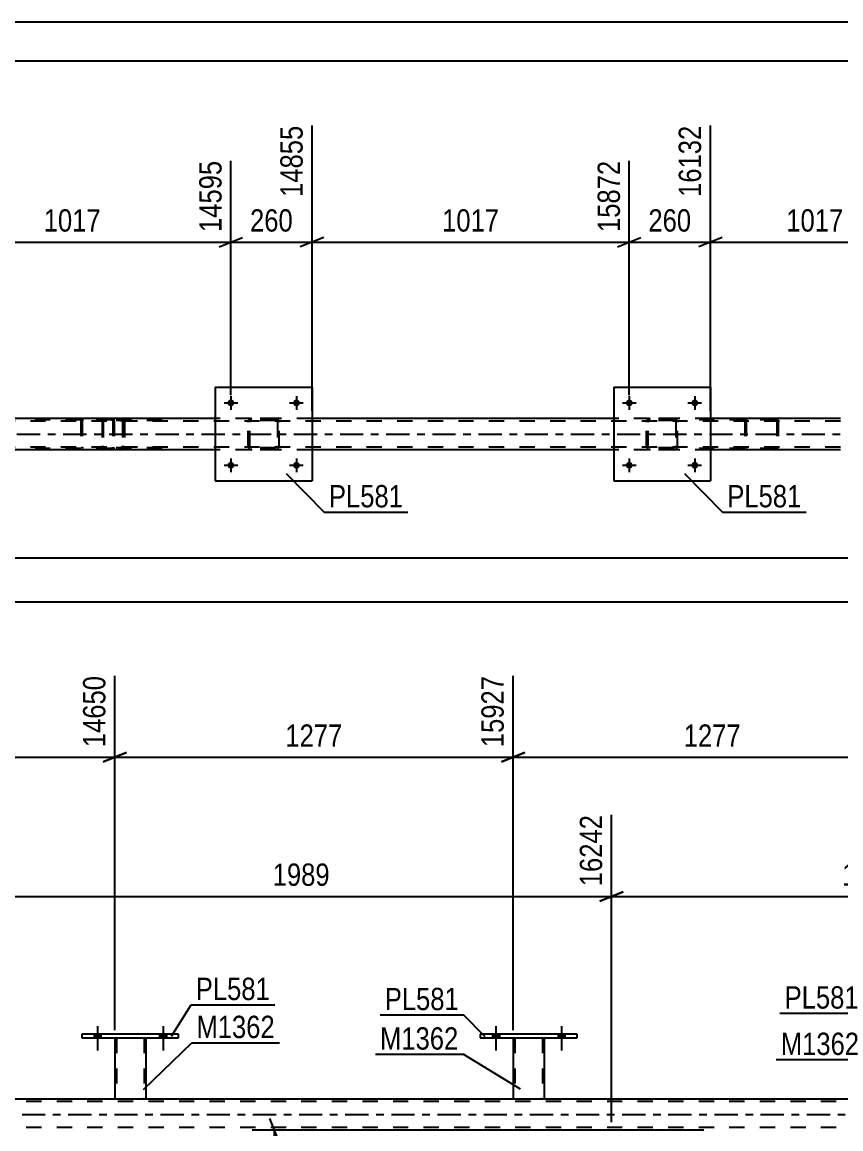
# Model space of a CAD drawing. Header units: millimetres. Extents: x 0 to 841, y 0 to 594.
# Drawn here: x 647.5 to 752.4, y 452 to 594 of the extents above; entities that cross this region are included whole.
import ezdxf

# ---------------------------------------------------------------- set-up
doc = ezdxf.new("R2010")
doc.units = ezdxf.units.MM
doc.linetypes.add('DXK_LINE_DOT2', pattern=[3.9198, 1.9599, -1.9599])
doc.linetypes.add('DXK_LINE_DOT3', pattern=[5.9187, 2.979, -0.9799, 0.9799, -0.9799])
doc.styles.add('Arial Narrow', font='ARIALN.TTF', dxfattribs={"height": 0.2})

# ---------------------------------------------------------------- blocks, each defined once
blk = doc.blocks.new('Unknown-318933943-1135')
at = {"color": 5, "linetype": 'Continuous'}
for p, q in [((841, 594), (0, 594)), ((836, 589), (5, 589))]:
    blk.add_line(p, q, dxfattribs=at)
blk = doc.blocks.new('Part-318933943-26305 - 26293')
at = {"color": 7, "linetype": 'DXK_LINE_DOT2'}
for p, q in [((658.91, 543.15), (649.1, 543.15)), ((658.91, 542.99), (649.1, 542.99)), ((655.02, 542.96), (655, 542.83)), ((655, 542.83), (655, 539.47)), ((655.17, 542.83), (655.18, 542.9)), ((655.17, 542.83), (655.17, 539.47)), ((655.18, 542.9), (655.22, 542.95)), ((655.34, 543.15), (655.21, 543.13)), ((655.22, 542.95), (655.27, 542.98)), ((655.27, 542.98), (655.34, 542.99)), ((659.04, 543.13), (658.91, 543.15)), ((658.91, 542.99), (658.98, 542.98)), ((658.98, 542.98), (659, 542.97)), ((659, 542.97), (659.03, 542.95)), ((659.03, 542.95), (659.07, 542.9)), ((659.07, 542.9), (659.08, 542.83)), ((659.08, 542.83), (659.08, 539.47)), ((659.25, 542.83), (659.23, 542.96)), ((659.25, 542.83), (659.25, 539.47)), ((658.91, 539.31), (649.1, 539.31)), ((658.91, 539.15), (649.1, 539.15)), ((655, 539.47), (655.02, 539.35)), ((655.18, 539.41), (655.17, 539.47)), ((655.22, 539.36), (655.18, 539.41)), ((655.21, 539.18), (655.34, 539.15)), ((655.27, 539.33), (655.22, 539.36)), ((655.34, 539.31), (655.27, 539.33)), ((658.91, 539.31), (658.98, 539.33)), ((658.91, 539.15), (659.04, 539.18)), ((658.98, 539.33), (659, 539.34)), ((659, 539.34), (659.03, 539.36)), ((659.07, 539.41), (659.03, 539.36)), ((659.08, 539.47), (659.07, 539.41)), ((659.23, 539.35), (659.25, 539.47))]:
    blk.add_line(p, q, dxfattribs=at)
for centre, start, end in [((655.32, 542.82), 110.7583, 155.68), ((658.93, 542.82), 24.32, 69.2417), ((658.93, 539.49), 290.7583, 335.68)]:
    blk.add_arc(centre, 0.331, start, end, dxfattribs=at)
blk = doc.blocks.new('Part-318933943-26306 - 26293')
at = {"color": 7, "linetype": 'DXK_LINE_DOT2'}
for p, q in [((657.73, 542.86), (657.71, 542.67)), ((657.71, 542.67), (657.71, 539.63)), ((657.79, 543.01), (657.73, 542.86)), ((657.87, 543.12), (657.79, 543.01)), ((657.84, 542.67), (657.85, 542.77)), ((657.84, 542.67), (657.84, 539.63)), ((657.85, 542.77), (657.88, 542.84)), ((657.98, 543.15), (657.87, 543.12)), ((657.88, 542.84), (657.93, 542.9)), ((657.93, 542.9), (657.98, 542.91)), ((665.41, 543.15), (657.98, 543.15)), ((665.41, 542.91), (657.98, 542.91)), ((659.25, 542.91), (659.25, 543.15)), ((660.26, 543.12), (660.07, 543.15)), ((660.07, 542.91), (660.16, 542.9)), ((660.16, 542.9), (660.25, 542.84)), ((660.25, 542.84), (660.3, 542.77)), ((660.3, 542.77), (660.32, 542.67)), ((660.32, 542.67), (660.32, 539.63)), ((660.54, 542.81), (660.53, 542.86)), ((660.57, 542.67), (660.54, 542.81)), ((660.57, 542.67), (660.57, 539.63)), ((657.71, 539.63), (657.73, 539.45)), ((657.85, 539.54), (657.84, 539.63)), ((657.88, 539.47), (657.85, 539.54)), ((660.3, 539.54), (660.25, 539.47)), ((660.3, 539.54), (660.31, 539.57)), ((660.31, 539.57), (660.32, 539.63)), ((660.53, 539.45), (660.56, 539.57)), ((660.56, 539.57), (660.57, 539.63)), ((657.73, 539.45), (657.79, 539.3)), ((657.79, 539.3), (657.87, 539.19)), ((657.87, 539.19), (657.98, 539.15)), ((657.93, 539.41), (657.88, 539.47)), ((657.98, 539.39), (657.93, 539.41)), ((665.41, 539.39), (657.98, 539.39)), ((665.41, 539.15), (657.98, 539.15)), ((659.25, 539.15), (659.25, 539.39)), ((660.16, 539.41), (660.07, 539.39)), ((660.07, 539.15), (660.26, 539.19)), ((660.25, 539.47), (660.16, 539.41))]:
    blk.add_line(p, q, dxfattribs=at)
for centre, start, end in [((660.08, 542.66), 23.8494, 68.8059), ((660.08, 539.65), 291.1941, 336.1506)]:
    blk.add_arc(centre, 0.492, start, end, dxfattribs=at)
blk = doc.blocks.new('Part-318933943-26307 - 26293')
at = {"color": 7, "linetype": 'DXK_LINE_DOT2'}
for p, q in [((744.05, 543.15), (734.24, 543.15)), ((744.05, 542.99), (734.24, 542.99)), ((740.16, 542.96), (740.13, 542.83)), ((740.13, 542.83), (740.13, 539.47)), ((740.3, 542.83), (740.31, 542.9)), ((740.3, 542.83), (740.3, 539.47)), ((740.31, 542.9), (740.35, 542.95)), ((740.47, 543.15), (740.34, 543.13)), ((740.35, 542.95), (740.41, 542.98)), ((740.41, 542.98), (740.47, 542.99)), ((744.18, 543.13), (744.05, 543.15)), ((744.05, 542.99), (744.11, 542.98)), ((744.11, 542.98), (744.14, 542.97)), ((744.14, 542.97), (744.17, 542.95)), ((744.17, 542.95), (744.2, 542.9)), ((744.2, 542.9), (744.22, 542.83)), ((744.22, 542.83), (744.22, 539.47)), ((744.39, 542.83), (744.36, 542.96)), ((744.39, 542.83), (744.39, 539.47)), ((744.05, 539.31), (734.24, 539.31)), ((744.05, 539.15), (734.24, 539.15)), ((740.13, 539.47), (740.16, 539.35)), ((740.31, 539.41), (740.3, 539.47)), ((740.35, 539.36), (740.31, 539.41)), ((740.34, 539.18), (740.47, 539.15)), ((740.41, 539.33), (740.35, 539.36)), ((740.47, 539.31), (740.41, 539.33)), ((744.05, 539.31), (744.11, 539.33)), ((744.05, 539.15), (744.18, 539.18)), ((744.11, 539.33), (744.14, 539.34)), ((744.14, 539.34), (744.17, 539.36)), ((744.2, 539.41), (744.17, 539.36)), ((744.22, 539.47), (744.2, 539.41)), ((744.36, 539.35), (744.39, 539.47))]:
    blk.add_line(p, q, dxfattribs=at)
for centre, start, end in [((740.46, 542.82), 110.7583, 155.68), ((744.06, 542.82), 24.32, 69.2417), ((744.06, 539.49), 290.7583, 335.68)]:
    blk.add_arc(centre, 0.331, start, end, dxfattribs=at)
blk = doc.blocks.new('Part-318933943-26308 - 26293')
at = {"color": 7, "linetype": 'DXK_LINE_DOT2'}
for p, q in [((752.39, 542.83), (90.44, 542.83)), ((684.63, 543.15), (672.23, 543.15)), ((735.71, 543.15), (723.31, 543.15)), ((752.39, 539.47), (90.44, 539.47)), ((684.63, 539.15), (672.23, 539.15)), ((735.71, 539.15), (723.31, 539.15))]:
    blk.add_line(p, q, dxfattribs=at)
at = {"color": 2, "linetype": 'Continuous'}
for p, q in [((672.23, 543.15), (633.55, 543.15)), ((723.31, 543.15), (684.63, 543.15)), ((752.39, 543.15), (735.71, 543.15)), ((672.23, 539.15), (633.55, 539.15)), ((723.31, 539.15), (684.63, 539.15)), ((752.39, 539.15), (735.71, 539.15))]:
    blk.add_line(p, q, dxfattribs=at)
at = {"color": 7, "linetype": 'DXK_LINE_DOT3'}
blk.add_line((90.44, 541.15), (752.39, 541.15), dxfattribs=at)
blk = doc.blocks.new('Part-318933943-26403 - 26293')
at = {"color": 7, "linetype": 'DXK_LINE_DOT2'}
for p, q in [((676.43, 542.67), (676.46, 542.86)), ((676.46, 542.86), (676.43, 542.67)), ((676.43, 539.63), (676.43, 542.67)), ((676.67, 542.67), (676.68, 542.77)), ((676.67, 539.63), (676.67, 542.67)), ((676.68, 542.77), (676.74, 542.84)), ((676.72, 543.12), (676.91, 543.15)), ((676.91, 543.15), (676.72, 543.12)), ((676.74, 542.84), (676.81, 542.9)), ((676.81, 542.9), (676.91, 542.91)), ((679.95, 543.15), (676.91, 543.15)), ((679.95, 542.91), (676.91, 542.91)), ((679.95, 543.15), (680.13, 543.12)), ((680.13, 543.12), (679.95, 543.15)), ((679.95, 542.91), (680.04, 542.9)), ((680.04, 542.9), (680.12, 542.84)), ((680.12, 542.84), (680.17, 542.77)), ((680.17, 542.77), (680.19, 542.67)), ((680.19, 542.67), (680.19, 539.63)), ((680.39, 542.86), (680.43, 542.67)), ((680.43, 542.67), (680.39, 542.86)), ((680.43, 539.63), (680.43, 542.67)), ((676.46, 539.45), (676.43, 539.63)), ((676.43, 539.63), (676.46, 539.45)), ((676.68, 539.54), (676.67, 539.63)), ((676.74, 539.46), (676.68, 539.54)), ((680.17, 539.54), (680.12, 539.46)), ((680.19, 539.63), (680.17, 539.54)), ((680.43, 539.63), (680.39, 539.45)), ((680.39, 539.45), (680.43, 539.63)), ((676.91, 539.15), (676.72, 539.19)), ((676.72, 539.19), (676.91, 539.15)), ((676.81, 539.41), (676.74, 539.46)), ((676.91, 539.39), (676.81, 539.41)), ((679.95, 539.39), (676.91, 539.39)), ((679.95, 539.15), (676.91, 539.15)), ((680.04, 539.41), (679.95, 539.39)), ((680.13, 539.19), (679.95, 539.15)), ((679.95, 539.15), (680.13, 539.19)), ((680.12, 539.46), (680.04, 539.41))]:
    blk.add_line(p, q, dxfattribs=at)
at = {"color": 7, "linetype": 'DXK_LINE_DOT3'}
blk.add_line((678.43, 541.15), (678.43, 541.15), dxfattribs=at)
at = {"color": 7, "linetype": 'DXK_LINE_DOT2'}
for centre, start, end in [((676.91, 542.67), 112.5, 157.5), ((676.91, 542.67), 112.5, 157.5), ((679.95, 542.67), 22.5, 67.5), ((679.95, 542.67), 22.5, 67.5), ((676.91, 539.63), 202.5, 247.5), ((676.91, 539.63), 202.5, 247.5), ((679.95, 539.63), 292.5, 337.5), ((679.95, 539.63), 292.5, 337.5)]:
    blk.add_arc(centre, 0.48, start, end, dxfattribs=at)
blk = doc.blocks.new('Part-318933943-26404 - 26293')
at = {"color": 2, "linetype": 'Continuous'}
for p, q in [((672.23, 547.15), (672.23, 535.15)), ((672.23, 547.15), (684.63, 547.15)), ((684.63, 547.15), (684.63, 535.15)), ((672.23, 535.15), (684.63, 535.15))]:
    blk.add_line(p, q, dxfattribs=at)
blk = doc.blocks.new('Part-318933943-26405 - 26293')
at = {"color": 7, "linetype": 'DXK_LINE_DOT2'}
for p, q in [((727.51, 542.67), (727.54, 542.86)), ((727.54, 542.86), (727.51, 542.67)), ((727.51, 539.63), (727.51, 542.67)), ((727.75, 542.67), (727.77, 542.77)), ((727.75, 539.63), (727.75, 542.67)), ((727.77, 542.77), (727.82, 542.84)), ((727.8, 543.12), (727.99, 543.15)), ((727.99, 543.15), (727.8, 543.12)), ((727.82, 542.84), (727.9, 542.9)), ((727.9, 542.9), (727.99, 542.91)), ((731.03, 543.15), (727.99, 543.15)), ((731.03, 542.91), (727.99, 542.91)), ((731.03, 543.15), (731.21, 543.12)), ((731.21, 543.12), (731.03, 543.15)), ((731.03, 542.91), (731.12, 542.9)), ((731.12, 542.9), (731.2, 542.84)), ((731.2, 542.84), (731.25, 542.77)), ((731.25, 542.77), (731.27, 542.67)), ((731.27, 542.67), (731.27, 539.63)), ((731.47, 542.86), (731.51, 542.67)), ((731.51, 542.67), (731.47, 542.86)), ((731.51, 539.63), (731.51, 542.67)), ((727.54, 539.45), (727.51, 539.63)), ((727.51, 539.63), (727.54, 539.45)), ((727.77, 539.54), (727.75, 539.63)), ((727.82, 539.46), (727.77, 539.54)), ((731.25, 539.54), (731.2, 539.46)), ((731.27, 539.63), (731.25, 539.54)), ((731.51, 539.63), (731.47, 539.45)), ((731.47, 539.45), (731.51, 539.63)), ((727.99, 539.15), (727.8, 539.19)), ((727.8, 539.19), (727.99, 539.15)), ((727.9, 539.41), (727.82, 539.46)), ((727.99, 539.39), (727.9, 539.41)), ((731.03, 539.39), (727.99, 539.39)), ((731.03, 539.15), (727.99, 539.15)), ((731.12, 539.41), (731.03, 539.39)), ((731.21, 539.19), (731.03, 539.15)), ((731.03, 539.15), (731.21, 539.19)), ((731.2, 539.46), (731.12, 539.41))]:
    blk.add_line(p, q, dxfattribs=at)
at = {"color": 7, "linetype": 'DXK_LINE_DOT3'}
blk.add_line((729.51, 541.15), (729.51, 541.15), dxfattribs=at)
at = {"color": 7, "linetype": 'DXK_LINE_DOT2'}
for centre, start, end in [((727.99, 542.67), 112.5, 157.5), ((727.99, 542.67), 112.5, 157.5), ((731.03, 542.67), 22.5, 67.5), ((731.03, 542.67), 22.5, 67.5), ((727.99, 539.63), 202.5, 247.5), ((727.99, 539.63), 202.5, 247.5), ((731.03, 539.63), 292.5, 337.5), ((731.03, 539.63), 292.5, 337.5)]:
    blk.add_arc(centre, 0.48, start, end, dxfattribs=at)
blk = doc.blocks.new('Part-318933943-26406 - 26293')
at = {"color": 2, "linetype": 'Continuous'}
for p, q in [((723.31, 547.15), (723.31, 535.15)), ((723.31, 547.15), (735.71, 547.15)), ((735.71, 547.15), (735.71, 535.15)), ((723.31, 535.15), (735.71, 535.15))]:
    blk.add_line(p, q, dxfattribs=at)
blk = doc.blocks.new('Bolt-318933943-26442 - 26293')
at = {"linetype": 'Continuous'}
for points in [[(674.67, 537.15, -1), (673.79, 537.15, -1)], [(683.07, 537.15, -1), (682.19, 537.15, -1)]]:
    blk.add_hatch(color=1, dxfattribs=at).paths.add_polyline_path(points)
at = {"color": 1, "linetype": 'Continuous'}
for p, q in [((673.35, 537.15), (675.11, 537.15)), ((674.23, 538.03), (674.23, 536.27)), ((681.75, 537.15), (683.51, 537.15)), ((682.63, 538.03), (682.63, 536.27))]:
    blk.add_line(p, q, dxfattribs=at)
blk = doc.blocks.new('Bolt-318933943-26443 - 26293')
at = {"linetype": 'Continuous'}
for points in [[(674.67, 545.15, -1), (673.79, 545.15, -1)], [(683.07, 545.15, -1), (682.19, 545.15, -1)]]:
    blk.add_hatch(color=1, dxfattribs=at).paths.add_polyline_path(points)
at = {"color": 1, "linetype": 'Continuous'}
for p, q in [((674.23, 546.03), (674.23, 544.27)), ((682.63, 546.03), (682.63, 544.27)), ((673.35, 545.15), (675.11, 545.15)), ((681.75, 545.15), (683.51, 545.15))]:
    blk.add_line(p, q, dxfattribs=at)
blk = doc.blocks.new('Bolt-318933943-26444 - 26293')
at = {"linetype": 'Continuous'}
for points in [[(725.75, 537.15, -1), (724.87, 537.15, -1)], [(734.15, 537.15, -1), (733.27, 537.15, -1)]]:
    blk.add_hatch(color=1, dxfattribs=at).paths.add_polyline_path(points)
at = {"color": 1, "linetype": 'Continuous'}
for p, q in [((724.43, 537.15), (726.19, 537.15)), ((725.31, 538.03), (725.31, 536.27)), ((732.83, 537.15), (734.59, 537.15)), ((733.71, 538.03), (733.71, 536.27))]:
    blk.add_line(p, q, dxfattribs=at)
blk = doc.blocks.new('Bolt-318933943-26445 - 26293')
at = {"linetype": 'Continuous'}
for points in [[(725.75, 545.15, -1), (724.87, 545.15, -1)], [(734.15, 545.15, -1), (733.27, 545.15, -1)]]:
    blk.add_hatch(color=1, dxfattribs=at).paths.add_polyline_path(points)
at = {"color": 1, "linetype": 'Continuous'}
for p, q in [((725.31, 546.03), (725.31, 544.27)), ((733.71, 546.03), (733.71, 544.27)), ((724.43, 545.15), (726.19, 545.15)), ((732.83, 545.15), (734.59, 545.15))]:
    blk.add_line(p, q, dxfattribs=at)
blk = doc.blocks.new('Part-318933943-4970 - 4933')
at = {"color": 2, "linetype": 'Continuous'}
for p, q in [((710.41, 463.7), (710.41, 455.86)), ((714.41, 463.7), (714.41, 455.86)), ((710.41, 455.86), (714.41, 455.86))]:
    blk.add_line(p, q, dxfattribs=at)
at = {"color": 7, "linetype": 'DXK_LINE_DOT2'}
for p, q in [((710.41, 463.7), (714.41, 463.7)), ((710.41, 463.7), (710.41, 463.7)), ((710.41, 463.7), (710.41, 463.7)), ((710.65, 463.7), (710.65, 455.86)), ((714.17, 463.7), (714.17, 455.86)), ((714.41, 463.7), (714.41, 463.7)), ((714.41, 463.7), (714.41, 463.7)), ((714.15, 455.86), (714.11, 455.86)), ((714.11, 455.86), (714.15, 455.86)), ((714.17, 455.86), (714.15, 455.86)), ((714.15, 455.86), (714.17, 455.86))]:
    blk.add_line(p, q, dxfattribs=at)
blk = doc.blocks.new('Part-318933943-4975 - 4933')
at = {"color": 2, "linetype": 'Continuous'}
for p, q in [((706.21, 464.18), (706.21, 463.7)), ((718.61, 464.18), (706.21, 464.18)), ((706.21, 463.7), (718.61, 463.7)), ((718.61, 463.7), (718.61, 464.18))]:
    blk.add_line(p, q, dxfattribs=at)
blk = doc.blocks.new('Part-318933943-5062 - 4933')
at = {"color": 2, "linetype": 'Continuous'}
for p, q in [((655.13, 464.18), (655.13, 463.7)), ((667.53, 464.18), (655.13, 464.18)), ((655.13, 463.7), (667.53, 463.7)), ((667.53, 463.7), (667.53, 464.18))]:
    blk.add_line(p, q, dxfattribs=at)
blk = doc.blocks.new('Bolt-318933943-5169 - 4933')
at = {"linetype": 'Continuous'}
for points in [[(656.69, 463.7), (657.57, 463.7), (657.57, 464.18), (656.69, 464.18)], [(665.09, 463.7), (665.97, 463.7), (665.97, 464.18), (665.09, 464.18)]]:
    blk.add_hatch(color=1, dxfattribs=at).paths.add_polyline_path(points)
at = {"color": 1, "linetype": 'Continuous'}
for p, q in [((657.13, 465.18), (657.13, 462.06)), ((665.53, 465.18), (665.53, 462.06)), ((656.69, 464.18), (656.69, 463.7)), ((657.57, 464.18), (657.57, 463.7)), ((665.09, 464.18), (665.09, 463.7)), ((665.97, 464.18), (665.97, 463.7))]:
    blk.add_line(p, q, dxfattribs=at)
blk = doc.blocks.new('Bolt-318933943-5118 - 4933')
at = {"linetype": 'Continuous'}
for points in [[(707.77, 463.7), (708.65, 463.7), (708.65, 464.18), (707.77, 464.18)], [(716.17, 463.7), (717.05, 463.7), (717.05, 464.18), (716.17, 464.18)]]:
    blk.add_hatch(color=1, dxfattribs=at).paths.add_polyline_path(points)
at = {"color": 1, "linetype": 'Continuous'}
for p, q in [((708.21, 465.18), (708.21, 462.06)), ((716.61, 465.18), (716.61, 462.06)), ((707.77, 464.18), (707.77, 463.7)), ((708.65, 464.18), (708.65, 463.7)), ((716.17, 464.18), (716.17, 463.7)), ((717.05, 464.18), (717.05, 463.7))]:
    blk.add_line(p, q, dxfattribs=at)
blk = doc.blocks.new('Bolt-318933943-5136 - 4933')
at = {"linetype": 'Continuous'}
for points in [[(707.77, 463.7), (708.65, 463.7), (708.65, 464.18), (707.77, 464.18)], [(716.17, 463.7), (717.05, 463.7), (717.05, 464.18), (716.17, 464.18)]]:
    blk.add_hatch(color=1, dxfattribs=at).paths.add_polyline_path(points)
at = {"color": 1, "linetype": 'Continuous'}
for p, q in [((708.21, 465.18), (708.21, 462.06)), ((716.61, 465.18), (716.61, 462.06)), ((707.77, 464.18), (707.77, 463.7)), ((708.65, 464.18), (708.65, 463.7)), ((716.17, 464.18), (716.17, 463.7)), ((717.05, 464.18), (717.05, 463.7))]:
    blk.add_line(p, q, dxfattribs=at)
blk = doc.blocks.new('Bolt-318933943-5170 - 4933')
at = {"linetype": 'Continuous'}
for points in [[(656.69, 463.7), (657.57, 463.7), (657.57, 464.18), (656.69, 464.18)], [(665.09, 463.7), (665.97, 463.7), (665.97, 464.18), (665.09, 464.18)]]:
    blk.add_hatch(color=1, dxfattribs=at).paths.add_polyline_path(points)
at = {"color": 1, "linetype": 'Continuous'}
for p, q in [((657.13, 465.18), (657.13, 462.06)), ((665.53, 465.18), (665.53, 462.06)), ((656.69, 464.18), (656.69, 463.7)), ((657.57, 464.18), (657.57, 463.7)), ((665.09, 464.18), (665.09, 463.7)), ((665.97, 464.18), (665.97, 463.7))]:
    blk.add_line(p, q, dxfattribs=at)
blk = doc.blocks.new('Part-318933943-5234 - 4933')
at = {"color": 2, "linetype": 'Continuous'}
for p, q in [((659.33, 463.7), (659.33, 455.86)), ((663.33, 463.7), (663.33, 455.86)), ((659.33, 455.86), (663.33, 455.86))]:
    blk.add_line(p, q, dxfattribs=at)
at = {"color": 7, "linetype": 'DXK_LINE_DOT2'}
for p, q in [((659.33, 463.7), (663.33, 463.7)), ((659.33, 463.7), (659.33, 463.7)), ((659.33, 463.7), (659.33, 463.7)), ((659.57, 463.7), (659.57, 455.86)), ((663.09, 463.7), (663.09, 455.86)), ((663.33, 463.7), (663.33, 463.7)), ((663.33, 463.7), (663.33, 463.7)), ((663.07, 455.86), (663.03, 455.86)), ((663.03, 455.86), (663.07, 455.86)), ((663.09, 455.86), (663.07, 455.86)), ((663.07, 455.86), (663.09, 455.86))]:
    blk.add_line(p, q, dxfattribs=at)
blk = doc.blocks.new('Part-318933943-5313 - 4933')
at = {"color": 2, "linetype": 'Continuous'}
blk.add_line((73.34, 455.86), (779.29, 455.86), dxfattribs=at)
at = {"color": 7, "linetype": 'DXK_LINE_DOT2'}
for p, q in [((779.29, 455.54), (73.34, 455.54)), ((779.29, 452.18), (73.34, 452.18))]:
    blk.add_line(p, q, dxfattribs=at)
at = {"color": 7, "linetype": 'DXK_LINE_DOT3'}
blk.add_line((73.34, 453.86), (779.29, 453.86), dxfattribs=at)
blk = doc.blocks.new('StraightDimension-318933943-28447 - 26293')
at = {"color": 7, "linetype": 'Continuous'}
blk.add_line((89.8, 519.63), (790.15, 519.63), dxfattribs=at)
blk = doc.blocks.new('StraightDimension-318933943-28401 - 26293')
at = {"color": 7, "linetype": 'Continuous'}
blk.add_line((90.44, 525.27), (789.51, 525.27), dxfattribs=at)
blk = doc.blocks.new('StraightDimension-318933943-27736 - 26293')
at = {"color": 7, "linetype": 'Continuous'}
for p, q in [((684.63, 544.15), (684.63, 580.72)), ((674.23, 546.15), (674.23, 576.22)), ((672.73, 565.18), (675.73, 566.38)), ((674.23, 565.78), (684.63, 565.78)), ((686.13, 566.38), (683.13, 565.18))]:
    blk.add_line(p, q, dxfattribs=at)
at = {"color": 0}
blk.add_wipeout([(682.77, 566.53), (682.77, 570.73), (676.08, 570.73), (676.08, 566.53)], dxfattribs=at)
at = {"color": 3, "style": 'Arial Narrow'}
blk.add_text('260', height=2.863, dxfattribs=at).set_placement((676.68, 567.13))
at = {"color": 0, "linetype": 'Continuous'}
blk.add_wipeout([(684.03, 581.32), (679.83, 581.32), (679.83, 570.98), (684.03, 570.98)], dxfattribs=at)
at = {"color": 3, "linetype": 'Continuous', "style": 'Arial Narrow'}
blk.add_text('14855', height=2.863, rotation=90.0002, dxfattribs=at).set_placement((683.43, 571.58))
blk = doc.blocks.new('StraightDimension-318933943-27733 - 26293')
at = {"color": 7, "linetype": 'Continuous'}
for p, q in [((735.71, 544.15), (735.71, 580.72)), ((762.49, 546.15), (762.49, 576.22)), ((737.21, 566.38), (734.21, 565.18)), ((735.71, 565.78), (762.49, 565.78)), ((760.99, 565.18), (763.99, 566.38))]:
    blk.add_line(p, q, dxfattribs=at)
at = {"color": 0}
blk.add_wipeout([(753.35, 566.53), (753.35, 570.73), (744.84, 570.73), (744.84, 566.53)], dxfattribs=at)
at = {"color": 3, "style": 'Arial Narrow'}
blk.add_text('1017', height=2.863, dxfattribs=at).set_placement((745.44, 567.13))
at = {"color": 0, "linetype": 'Continuous'}
blk.add_wipeout([(761.89, 576.82), (757.69, 576.82), (757.69, 566.48), (761.89, 566.48)], dxfattribs=at)
at = {"color": 3, "linetype": 'Continuous', "style": 'Arial Narrow'}
blk.add_text('17149', height=2.863, rotation=90.0002, dxfattribs=at).set_placement((761.29, 567.08))
blk = doc.blocks.new('StraightDimension-318933943-27734 - 26293')
at = {"color": 7, "linetype": 'Continuous'}
for p, q in [((735.71, 544.15), (735.71, 580.72)), ((725.31, 546.15), (725.31, 576.22)), ((723.81, 565.18), (726.81, 566.38)), ((725.31, 565.78), (735.71, 565.78)), ((737.21, 566.38), (734.21, 565.18))]:
    blk.add_line(p, q, dxfattribs=at)
at = {"color": 0}
blk.add_wipeout([(733.85, 566.53), (733.85, 570.73), (727.16, 570.73), (727.16, 566.53)], dxfattribs=at)
at = {"color": 3, "style": 'Arial Narrow'}
blk.add_text('260', height=2.863, dxfattribs=at).set_placement((727.76, 567.13))
at = {"color": 0, "linetype": 'Continuous'}
blk.add_wipeout([(735.11, 581.32), (730.91, 581.32), (730.91, 570.98), (735.11, 570.98)], dxfattribs=at)
at = {"color": 3, "linetype": 'Continuous', "style": 'Arial Narrow'}
blk.add_text('16132', height=2.863, rotation=90.0002, dxfattribs=at).set_placement((734.51, 571.58))
blk = doc.blocks.new('StraightDimension-318933943-27735 - 26293')
at = {"color": 7, "linetype": 'Continuous'}
for p, q in [((684.63, 544.15), (684.63, 580.72)), ((725.31, 546.15), (725.31, 576.22)), ((686.13, 566.38), (683.13, 565.18)), ((684.63, 565.78), (725.31, 565.78)), ((723.81, 565.18), (726.81, 566.38))]:
    blk.add_line(p, q, dxfattribs=at)
at = {"color": 0}
blk.add_wipeout([(709.22, 566.53), (709.22, 570.73), (700.71, 570.73), (700.71, 566.53)], dxfattribs=at)
at = {"color": 3, "style": 'Arial Narrow'}
blk.add_text('1017', height=2.863, dxfattribs=at).set_placement((701.31, 567.13))
at = {"color": 0, "linetype": 'Continuous'}
blk.add_wipeout([(724.71, 576.82), (720.51, 576.82), (720.51, 566.48), (724.71, 566.48)], dxfattribs=at)
at = {"color": 3, "linetype": 'Continuous', "style": 'Arial Narrow'}
blk.add_text('15872', height=2.863, rotation=90.0002, dxfattribs=at).set_placement((724.11, 567.08))
blk = doc.blocks.new('StraightDimension-318933943-27737 - 26293')
at = {"color": 7, "linetype": 'Continuous'}
for p, q in [((633.55, 544.15), (633.55, 580.72)), ((674.23, 546.15), (674.23, 576.22)), ((635.05, 566.38), (632.05, 565.18)), ((633.55, 565.78), (674.23, 565.78)), ((672.73, 565.18), (675.73, 566.38))]:
    blk.add_line(p, q, dxfattribs=at)
at = {"color": 0}
blk.add_wipeout([(658.14, 566.53), (658.14, 570.73), (649.63, 570.73), (649.63, 566.53)], dxfattribs=at)
at = {"color": 3, "style": 'Arial Narrow'}
blk.add_text('1017', height=2.863, dxfattribs=at).set_placement((650.23, 567.13))
at = {"color": 0, "linetype": 'Continuous'}
blk.add_wipeout([(673.63, 576.82), (669.43, 576.82), (669.43, 566.48), (673.63, 566.48)], dxfattribs=at)
at = {"color": 3, "linetype": 'Continuous', "style": 'Arial Narrow'}
blk.add_text('14595', height=2.863, rotation=90.0002, dxfattribs=at).set_placement((673.03, 567.08))
blk = doc.blocks.new('StraightDimension-318933943-28977 - 4933')
at = {"color": 7, "linetype": 'Continuous'}
for p, q in [((643.47, 452.86), (643.47, 496.79)), ((723.03, 452.86), (723.03, 492.29)), ((644.97, 482.45), (641.97, 481.25)), ((643.47, 481.85), (723.03, 481.85)), ((721.53, 481.25), (724.53, 482.45))]:
    blk.add_line(p, q, dxfattribs=at)
at = {"color": 0}
blk.add_wipeout([(687.51, 482.6), (687.51, 486.8), (678.99, 486.8), (678.99, 482.6)], dxfattribs=at)
at = {"color": 3, "style": 'Arial Narrow'}
blk.add_text('1989', height=2.863, dxfattribs=at).set_placement((679.59, 483.2))
at = {"color": 0, "linetype": 'Continuous'}
blk.add_wipeout([(722.43, 492.89), (718.23, 492.89), (718.23, 482.55), (722.43, 482.55)], dxfattribs=at)
at = {"color": 3, "linetype": 'Continuous', "style": 'Arial Narrow'}
blk.add_text('16242', height=2.863, rotation=90.0002, dxfattribs=at).set_placement((721.83, 483.15))
blk = doc.blocks.new('StraightDimension-318933943-28818 - 4933')
at = {"color": 7, "linetype": 'Continuous'}
for p, q in [((608.25, 464.7), (608.25, 510.13)), ((659.33, 464.7), (659.33, 510.13)), ((609.75, 500.29), (606.75, 499.09)), ((657.83, 499.09), (660.83, 500.29)), ((608.25, 499.69), (659.33, 499.69))]:
    blk.add_line(p, q, dxfattribs=at)
at = {"color": 0}
blk.add_wipeout([(638.04, 500.44), (638.04, 504.64), (629.53, 504.64), (629.53, 500.44)], dxfattribs=at)
at = {"color": 3, "style": 'Arial Narrow'}
blk.add_text('1277', height=2.863, dxfattribs=at).set_placement((630.13, 501.04))
at = {"color": 0, "linetype": 'Continuous'}
blk.add_wipeout([(658.73, 510.73), (654.53, 510.73), (654.53, 500.39), (658.73, 500.39)], dxfattribs=at)
at = {"color": 3, "linetype": 'Continuous', "style": 'Arial Narrow'}
blk.add_text('14650', height=2.863, rotation=90.0002, dxfattribs=at).set_placement((658.13, 500.99))
blk = doc.blocks.new('StraightDimension-318933943-28816 - 4933')
at = {"color": 7, "linetype": 'Continuous'}
for p, q in [((710.41, 464.7), (710.41, 510.13)), ((761.49, 464.7), (761.49, 510.13)), ((711.91, 500.29), (708.91, 499.09)), ((759.99, 499.09), (762.99, 500.29)), ((710.41, 499.69), (761.49, 499.69))]:
    blk.add_line(p, q, dxfattribs=at)
at = {"color": 0}
blk.add_wipeout([(740.2, 500.44), (740.2, 504.64), (731.69, 504.64), (731.69, 500.44)], dxfattribs=at)
at = {"color": 3, "style": 'Arial Narrow'}
blk.add_text('1277', height=2.863, dxfattribs=at).set_placement((732.29, 501.04))
at = {"color": 0, "linetype": 'Continuous'}
blk.add_wipeout([(760.89, 510.73), (756.69, 510.73), (756.69, 500.39), (760.89, 500.39)], dxfattribs=at)
at = {"color": 3, "linetype": 'Continuous', "style": 'Arial Narrow'}
blk.add_text('17204', height=2.863, rotation=90.0002, dxfattribs=at).set_placement((760.29, 500.99))
blk = doc.blocks.new('StraightDimension-318933943-5428 - 4933')
at = {"color": 7, "linetype": 'Continuous'}
for p, q in [((680.42, 450.36), (679.22, 453.36)), ((734.88, 451.86), (676.97, 451.86)), ((679.82, 330.64), (679.82, 451.86)), ((679.22, 332.14), (680.42, 329.14)), ((706.63, 330.64), (676.97, 330.64))]:
    blk.add_line(p, q, dxfattribs=at)
at = {"color": 0}
blk.add_wipeout([(679.07, 395.51), (674.87, 395.51), (674.87, 386.99), (679.07, 386.99)], dxfattribs=at)
at = {"color": 3, "style": 'Arial Narrow'}
blk.add_text('3031', height=2.863, rotation=90.0002, dxfattribs=at).set_placement((678.47, 387.6))
blk = doc.blocks.new('StraightDimension-318933943-5720 - 4933')
at = {"color": 7, "linetype": 'Continuous'}
for p, q in [((808.55, 452.36), (807.35, 455.36)), ((790.51, 453.86), (810.35, 453.86)), ((807.95, 328), (807.95, 453.86)), ((807.35, 329.5), (808.55, 326.5)), ((738.37, 328), (810.35, 328))]:
    blk.add_line(p, q, dxfattribs=at)
at = {"color": 0}
blk.add_wipeout([(807.2, 395.19), (803, 395.19), (803, 386.67), (807.2, 386.67)], dxfattribs=at)
at = {"color": 3, "style": 'Arial Narrow'}
blk.add_text('3147', height=2.863, rotation=90.0002, dxfattribs=at).set_placement((806.6, 387.28))
blk = doc.blocks.new('StraightDimension-318933943-28817 - 4933')
at = {"color": 7, "linetype": 'Continuous'}
for p, q in [((659.33, 464.7), (659.33, 510.13)), ((710.41, 464.7), (710.41, 510.13)), ((660.83, 500.29), (657.83, 499.09)), ((708.91, 499.09), (711.91, 500.29)), ((659.33, 499.69), (710.41, 499.69))]:
    blk.add_line(p, q, dxfattribs=at)
at = {"color": 0}
blk.add_wipeout([(689.12, 500.44), (689.12, 504.64), (680.61, 504.64), (680.61, 500.44)], dxfattribs=at)
at = {"color": 3, "style": 'Arial Narrow'}
blk.add_text('1277', height=2.863, dxfattribs=at).set_placement((681.21, 501.04))
at = {"color": 0, "linetype": 'Continuous'}
blk.add_wipeout([(709.81, 510.73), (705.61, 510.73), (705.61, 500.39), (709.81, 500.39)], dxfattribs=at)
at = {"color": 3, "linetype": 'Continuous', "style": 'Arial Narrow'}
blk.add_text('15927', height=2.863, rotation=90.0002, dxfattribs=at).set_placement((709.21, 500.99))
blk = doc.blocks.new('StraightDimension-318933943-28976 - 4933')
at = {"color": 7, "linetype": 'Continuous'}
for p, q in [((723.03, 452.86), (723.03, 492.29)), ((789.51, 456.86), (789.51, 492.29)), ((724.53, 482.45), (721.53, 481.25)), ((723.03, 481.85), (789.51, 481.85)), ((788.01, 481.25), (791.01, 482.45))]:
    blk.add_line(p, q, dxfattribs=at)
at = {"color": 0}
blk.add_wipeout([(760.53, 482.6), (760.53, 486.8), (752.01, 486.8), (752.01, 482.6)], dxfattribs=at)
at = {"color": 3, "style": 'Arial Narrow'}
blk.add_text('1780', height=2.863, dxfattribs=at).set_placement((752.61, 483.2))
at = {"color": 0, "linetype": 'Continuous'}
blk.add_wipeout([(788.91, 492.89), (784.71, 492.89), (784.71, 482.55), (788.91, 482.55)], dxfattribs=at)
at = {"color": 3, "linetype": 'Continuous', "style": 'Arial Narrow'}
blk.add_text('18022', height=2.863, rotation=90.0002, dxfattribs=at).set_placement((788.31, 483.15))
blk = doc.blocks.new('Mark-318933943-28490 - 26293')
at = {"color": 0}
blk.add_wipeout([(696.3, 531.75), (696.3, 534.75), (686.8, 534.75), (686.8, 531.75)], dxfattribs=at)
blk.add_wipeout([(696.3, 531.75), (696.3, 534.75), (686.8, 534.75), (686.8, 531.75)], dxfattribs=at)
at = {"color": 30, "linetype": 'Continuous'}
for p, q in [((681.31, 536.08), (686.2, 531.15)), ((686.2, 531.15), (696.9, 531.15))]:
    blk.add_line(p, q, dxfattribs=at)
at = {"color": 3, "style": 'Arial Narrow'}
blk.add_text('PL581', height=2.863, dxfattribs=at).set_placement((686.8, 531.75))
blk = doc.blocks.new('Mark-318933943-28493 - 26293')
at = {"color": 0}
blk.add_wipeout([(747.38, 531.75), (747.38, 534.75), (737.88, 534.75), (737.88, 531.75)], dxfattribs=at)
blk.add_wipeout([(747.38, 531.75), (747.38, 534.75), (737.88, 534.75), (737.88, 531.75)], dxfattribs=at)
at = {"color": 30, "linetype": 'Continuous'}
for p, q in [((732.39, 536.08), (737.28, 531.15)), ((737.28, 531.15), (747.98, 531.15))]:
    blk.add_line(p, q, dxfattribs=at)
at = {"color": 3, "style": 'Arial Narrow'}
blk.add_text('PL581', height=2.863, dxfattribs=at).set_placement((737.88, 531.75))
blk = doc.blocks.new('Mark-318933943-5064 - 4933')
at = {"color": 0}
blk.add_wipeout([(754.73, 467.45), (754.73, 470.45), (745.23, 470.45), (745.23, 467.45)], dxfattribs=at)
blk.add_wipeout([(754.73, 467.45), (754.73, 470.45), (745.23, 470.45), (745.23, 467.45)], dxfattribs=at)
at = {"color": 30, "linetype": 'Continuous'}
for p in [(744.63, 466.85), (758.28, 464.1)]:
    blk.add_line(p, (755.33, 466.85), dxfattribs=at)
at = {"color": 3, "style": 'Arial Narrow'}
blk.add_text('PL581', height=2.863, dxfattribs=at).set_placement((745.23, 467.45))
blk = doc.blocks.new('Mark-318933943-4966 - 4933')
at = {"color": 0}
blk.add_wipeout([(703.4, 462.19), (703.4, 465.19), (693.35, 465.19), (693.35, 462.19)], dxfattribs=at)
blk.add_wipeout([(703.4, 462.19), (703.4, 465.19), (693.35, 465.19), (693.35, 462.19)], dxfattribs=at)
at = {"color": 30, "linetype": 'Continuous'}
for p in [(692.75, 461.59), (711.34, 457.11)]:
    blk.add_line(p, (704, 461.59), dxfattribs=at)
at = {"color": 3, "style": 'Arial Narrow'}
blk.add_text('M1362', height=2.863, dxfattribs=at).set_placement((693.35, 462.19))
blk = doc.blocks.new('Mark-318933943-4971 - 4933')
at = {"color": 0}
blk.add_wipeout([(703.47, 467.25), (703.47, 470.25), (693.96, 470.25), (693.96, 467.25)], dxfattribs=at)
blk.add_wipeout([(703.47, 467.25), (703.47, 470.25), (693.96, 470.25), (693.96, 467.25)], dxfattribs=at)
at = {"color": 30, "linetype": 'Continuous'}
for p in [(693.36, 466.65), (706.84, 463.83)]:
    blk.add_line(p, (704.07, 466.65), dxfattribs=at)
at = {"color": 3, "style": 'Arial Narrow'}
blk.add_text('PL581', height=2.863, dxfattribs=at).set_placement((693.96, 467.25))
blk = doc.blocks.new('Mark-318933943-5058 - 4933')
at = {"color": 0}
blk.add_wipeout([(679.24, 468.55), (679.24, 471.55), (669.73, 471.55), (669.73, 468.55)], dxfattribs=at)
blk.add_wipeout([(679.24, 468.55), (679.24, 471.55), (669.73, 471.55), (669.73, 468.55)], dxfattribs=at)
at = {"color": 30, "linetype": 'Continuous'}
for p, q in [((666.62, 463.92), (669.13, 467.95)), ((669.13, 467.95), (679.84, 467.95))]:
    blk.add_line(p, q, dxfattribs=at)
at = {"color": 3, "style": 'Arial Narrow'}
blk.add_text('PL581', height=2.863, dxfattribs=at).set_placement((669.73, 468.55))
blk = doc.blocks.new('Mark-318933943-5162 - 4933')
at = {"color": 0}
blk.add_wipeout([(754.79, 461.5), (754.79, 464.5), (744.74, 464.5), (744.74, 461.5)], dxfattribs=at)
blk.add_wipeout([(754.79, 461.5), (754.79, 464.5), (744.74, 464.5), (744.74, 461.5)], dxfattribs=at)
at = {"color": 30, "linetype": 'Continuous'}
for p in [(744.14, 460.9), (762.91, 457.68)]:
    blk.add_line(p, (755.39, 460.9), dxfattribs=at)
at = {"color": 3, "style": 'Arial Narrow'}
blk.add_text('M1362', height=2.863, dxfattribs=at).set_placement((744.74, 461.5))
blk = doc.blocks.new('Mark-318933943-5230 - 4933')
at = {"color": 0}
blk.add_wipeout([(679.86, 463.67), (679.86, 466.67), (669.81, 466.67), (669.81, 463.67)], dxfattribs=at)
blk.add_wipeout([(679.86, 463.67), (679.86, 466.67), (669.81, 466.67), (669.81, 463.67)], dxfattribs=at)
at = {"color": 30, "linetype": 'Continuous'}
for p, q in [((663, 457.06), (669.21, 463.07)), ((669.21, 463.07), (680.46, 463.07))]:
    blk.add_line(p, q, dxfattribs=at)
at = {"color": 3, "style": 'Arial Narrow'}
blk.add_text('M1362', height=2.863, dxfattribs=at).set_placement((669.81, 463.67))

msp = doc.modelspace()

# ---------------------------------------------------------------- block references
for name in ['Unknown-318933943-1135', 'Part-318933943-26404 - 26293', 'Part-318933943-26406 - 26293', 'Bolt-318933943-26443 - 26293', 'Bolt-318933943-26445 - 26293', 'Part-318933943-26308 - 26293', 'Part-318933943-26305 - 26293', 'Part-318933943-26306 - 26293', 'Part-318933943-26403 - 26293', 'Part-318933943-26405 - 26293', 'Part-318933943-26307 - 26293', 'Bolt-318933943-26442 - 26293', 'Bolt-318933943-26444 - 26293', 'Bolt-318933943-5169 - 4933', 'Bolt-318933943-5170 - 4933', 'Bolt-318933943-5118 - 4933', 'Bolt-318933943-5136 - 4933', 'Part-318933943-5062 - 4933', 'Part-318933943-5234 - 4933', 'Part-318933943-4975 - 4933', 'Part-318933943-4970 - 4933', 'Part-318933943-5313 - 4933']:
    msp.add_blockref(name, (0, 0))

# ---------------------------------------------------------------- next in the draw order: block references
for name in ['StraightDimension-318933943-27736 - 26293', 'StraightDimension-318933943-27733 - 26293', 'StraightDimension-318933943-28447 - 26293', 'StraightDimension-318933943-28977 - 4933', 'StraightDimension-318933943-5720 - 4933']:
    msp.add_blockref(name, (0, 0))

# ---------------------------------------------------------------- next in the draw order: block references
for name in ['StraightDimension-318933943-27737 - 26293', 'StraightDimension-318933943-27734 - 26293', 'StraightDimension-318933943-28401 - 26293', 'StraightDimension-318933943-28818 - 4933', 'StraightDimension-318933943-28816 - 4933', 'StraightDimension-318933943-5428 - 4933']:
    msp.add_blockref(name, (0, 0))

# ---------------------------------------------------------------- next in the draw order: block references
for name in ['StraightDimension-318933943-27735 - 26293', 'Mark-318933943-28490 - 26293', 'Mark-318933943-28493 - 26293', 'StraightDimension-318933943-28817 - 4933', 'StraightDimension-318933943-28976 - 4933']:
    msp.add_blockref(name, (0, 0))

# ---------------------------------------------------------------- next in the draw order: block references
for name in ['Mark-318933943-5058 - 4933', 'Mark-318933943-5064 - 4933', 'Mark-318933943-4966 - 4933']:
    msp.add_blockref(name, (0, 0))

# ---------------------------------------------------------------- next in the draw order: block references
for name in ['Mark-318933943-4971 - 4933', 'Mark-318933943-5230 - 4933', 'Mark-318933943-5162 - 4933']:
    msp.add_blockref(name, (0, 0))

doc.saveas('drawing.dxf')
